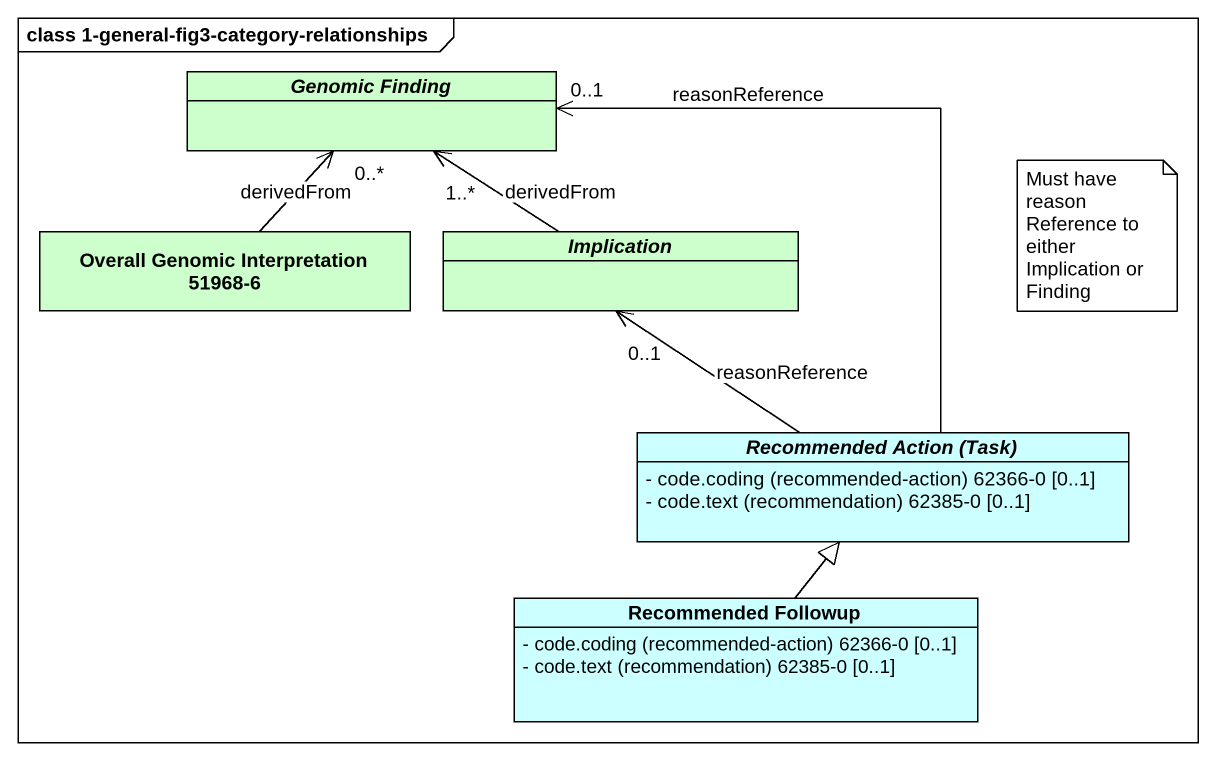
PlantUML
@startuml
mainframe class 1-general-fig3-category-relationships
hide circle
hide empty members
skinparam classAttributeIconSize 0
abstract class "Genomic Finding" as Genomic_Finding #CCFFCC
class "Overall Genomic Interpretation 51968-6" as Overall_Genomic #CCFFCC
abstract class Implication #CCFFCC
abstract class "Recommended Action (Task)" as Recommended_Action_Task #CCFFFF {
  {field} - code.coding (recommended-action) 62366-0 [0..1]
  {field} - code.text (recommendation) 62385-0 [0..1]
}
class "Recommended Followup" as Recommended_Followup #CCFFFF {
  {field} - code.coding (recommended-action) 62366-0 [0..1]
  {field} - code.text (recommendation) 62385-0 [0..1]
}
Overall_Genomic -up-> "0..*" Genomic_Finding : derivedFrom
Implication -up-> "1..*" Genomic_Finding : derivedFrom
Recommended_Action_Task -up-> "0..1" Genomic_Finding : reasonReference
Recommended_Action_Task -up-> "0..1" Implication : reasonReference
Recommended_Followup -up-|> Recommended_Action_Task
note as N1
  Must have reasonReference to either Implication or Finding
end note
@enduml
